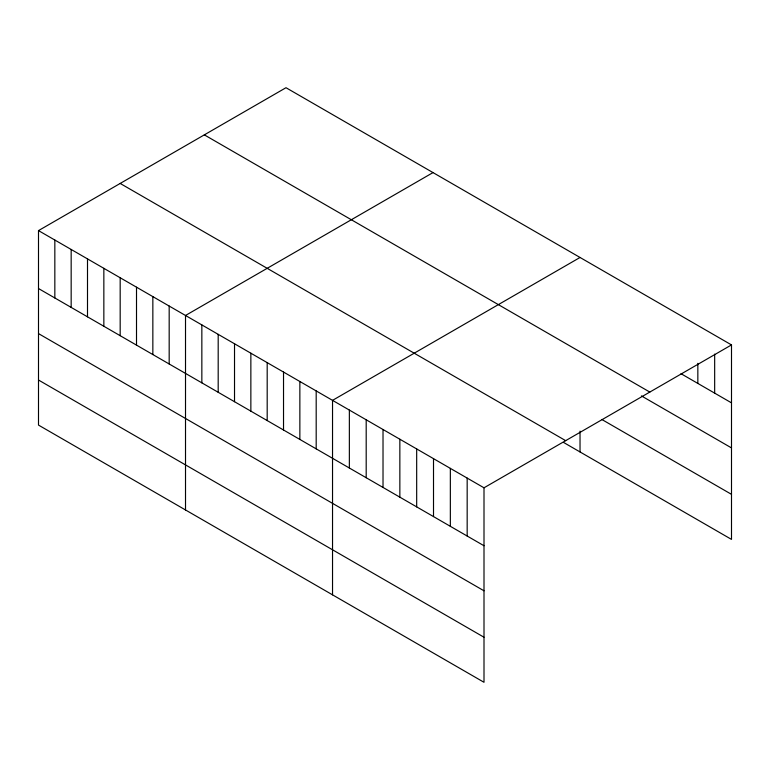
<?xml version="1.0" encoding="UTF-8"?>
<svg xmlns="http://www.w3.org/2000/svg" width="770" height="770" viewBox="0 0 770 770"><rect width="100%" height="100%" fill="white"/><g stroke="black" fill="none" stroke-linecap="round" stroke-linejoin="round"><path stroke-width="1.16" d="M38.5 230.605L484.003 487.805L484.003 682.287L38.5 425.088L38.5 230.605L285.997 87.713L731.5 344.912L731.5 539.395L563.698 442.519M433.019 172.586L185.512 315.479L185.512 509.961M580.031 257.469L332.534 400.361L332.534 594.844M484.003 487.805L731.5 344.912M681.007 373.7L731.5 402.854M204.329 134.865L649.822 392.074M641.41 395.905L731.5 447.909M601.813 419.467L731.5 494.34M120.178 183.443L565.671 440.652M38.5 288.538L484.003 545.747M38.5 333.603L484.003 590.802M38.5 380.024L484.003 637.233M714.666 354.113L714.666 393.133M697.841 363.325L697.841 383.422M580.031 431.152L580.031 451.952M467.169 478.093L467.169 536.026M450.344 468.372L450.344 526.314M433.51 458.66L433.51 516.593M416.676 448.939L416.676 506.881M399.851 439.227L399.851 497.16M383.017 429.506L383.017 487.449M366.193 419.794L366.193 477.727M349.359 410.073L349.359 468.016M316.191 390.929L316.191 448.862M299.857 381.497L299.857 439.439M283.524 372.064L283.524 430.007M267.19 362.632L267.19 420.574M250.856 353.209L250.856 411.142M234.523 343.776L234.523 401.709M218.189 334.344L218.189 392.276M201.846 324.911L201.846 382.854M169.179 306.046L169.179 363.989M152.845 296.614L152.845 354.556M136.511 287.191L136.511 345.124M120.178 277.758L120.178 335.691M103.844 268.326L103.844 326.268M87.501 258.893L87.501 316.836M71.167 249.461L71.167 307.403M54.834 240.028L54.834 297.971"/></g></svg>
